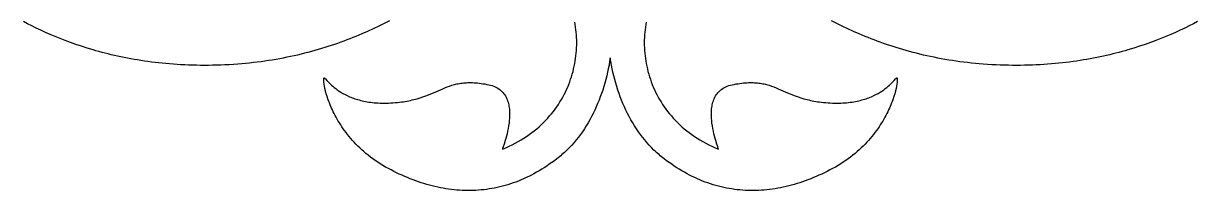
# Model space of a CAD drawing. Extents: x -332 to 348, y -263 to 352.
# Drawn here: x -37.9 to 54, y -70.5 to -57.4 of the extents above; entities that cross this region are included whole.
import ezdxf

# ---------------------------------------------------------------- set-up
doc = ezdxf.new("R2010")
doc.units = 0
doc.layers.add('LAYER_2', color=174, linetype='CONTINUOUS')

msp = doc.modelspace()

# ---------------------------------------------------------------- linework, layer by layer
at = {"layer": 'LAYER_2'}
for points in [[(-9.285, -57.189), (-9.699, -57.403), (-10.122, -57.613), (-10.555, -57.82), (-10.998, -58.023), (-11.449, -58.221), (-11.679, -58.318), (-11.91, -58.414), (-12.144, -58.509), (-12.381, -58.603), (-12.62, -58.695), (-12.861, -58.785), (-13.104, -58.875), (-13.35, -58.962), (-13.598, -59.048), (-13.849, -59.133), (-14.101, -59.215), (-14.356, -59.296), (-14.614, -59.375), (-14.874, -59.453), (-15.136, -59.528), (-15.4, -59.602), (-15.667, -59.673), (-15.936, -59.743), (-16.207, -59.81), (-16.48, -59.876), (-16.756, -59.939), (-17.034, -60), (-17.315, -60.058), (-17.598, -60.114), (-17.883, -60.168), (-18.17, -60.22), (-18.46, -60.269), (-18.752, -60.315), (-19.046, -60.359), (-19.342, -60.401), (-19.641, -60.439), (-19.942, -60.475), (-20.245, -60.508), (-20.551, -60.538), (-20.858, -60.566), (-21.168, -60.59), (-21.503, -60.614), (-21.836, -60.634), (-22.165, -60.651), (-22.493, -60.664), (-22.817, -60.675), (-23.139, -60.682), (-23.458, -60.687), (-23.774, -60.688), (-24.088, -60.687), (-24.399, -60.683), (-24.707, -60.675), (-25.013, -60.666), (-25.316, -60.653), (-25.616, -60.638), (-25.914, -60.62), (-26.209, -60.6), (-26.501, -60.577), (-26.791, -60.552), (-27.078, -60.524), (-27.363, -60.494), (-27.645, -60.462), (-27.924, -60.427), (-28.2, -60.39), (-28.474, -60.351), (-28.745, -60.31), (-29.014, -60.267), (-29.28, -60.222), (-29.544, -60.175), (-29.804, -60.126), (-30.062, -60.075), (-30.318, -60.022), (-30.571, -59.968), (-30.821, -59.911), (-31.069, -59.854), (-31.314, -59.794), (-31.556, -59.733), (-31.796, -59.671), (-32.033, -59.607), (-32.268, -59.541), (-32.5, -59.475), (-32.956, -59.337), (-33.402, -59.195), (-33.837, -59.049), (-34.262, -58.898), (-34.677, -58.744), (-35.082, -58.587), (-35.476, -58.427), (-35.859, -58.264), (-36.233, -58.099), (-36.596, -57.933), (-36.949, -57.766), (-37.292, -57.597), (-37.624, -57.429), (-37.946, -57.26)], [(10.817, -57.299), (10.783, -57.495), (10.753, -57.692), (10.727, -57.891), (10.706, -58.092), (10.69, -58.293), (10.678, -58.495), (10.671, -58.699), (10.669, -58.903), (10.671, -59.108), (10.678, -59.313), (10.69, -59.519), (10.707, -59.726), (10.728, -59.932), (10.755, -60.139), (10.786, -60.345), (10.822, -60.552), (10.864, -60.758), (10.91, -60.964), (10.961, -61.17), (11.018, -61.375), (11.079, -61.579), (11.146, -61.782), (11.218, -61.984), (11.295, -62.186), (11.377, -62.386), (11.465, -62.585), (11.558, -62.782), (11.656, -62.978), (11.76, -63.172), (11.869, -63.365), (11.984, -63.555), (12.104, -63.744), (12.23, -63.931), (12.362, -64.115), (12.499, -64.297), (12.641, -64.476), (12.79, -64.653), (12.944, -64.827), (13.104, -64.998), (13.269, -65.167), (13.441, -65.332), (13.618, -65.494), (13.801, -65.653), (13.991, -65.808), (14.186, -65.96), (14.387, -66.108), (14.594, -66.253), (14.807, -66.393), (15.027, -66.53), (15.252, -66.662), (15.484, -66.79), (15.722, -66.914), (15.966, -67.034), (16.217, -67.148), (16.474, -67.258), (16.477, -67.257), (16.477, -67.249), (16.469, -67.215), (16.427, -67.078), (16.357, -66.861), (16.27, -66.574), (16.223, -66.409), (16.175, -66.231), (16.128, -66.042), (16.083, -65.843), (16.041, -65.636), (16.004, -65.423), (15.972, -65.205), (15.948, -64.983), (15.939, -64.871), (15.932, -64.759), (15.927, -64.647), (15.925, -64.535), (15.926, -64.423), (15.929, -64.312), (15.936, -64.201), (15.946, -64.092), (15.959, -63.983), (15.975, -63.875), (15.996, -63.769), (16.02, -63.665), (16.048, -63.562), (16.08, -63.462), (16.116, -63.363), (16.157, -63.267), (16.203, -63.174), (16.253, -63.083), (16.309, -62.995), (16.369, -62.91), (16.435, -62.829), (16.506, -62.751), (16.582, -62.677), (16.664, -62.607), (16.753, -62.541), (16.847, -62.479), (16.947, -62.422), (17.054, -62.369), (17.168, -62.322), (17.288, -62.279), (17.414, -62.242), (17.548, -62.21), (17.707, -62.177), (17.862, -62.148), (18.013, -62.123), (18.159, -62.101), (18.301, -62.083), (18.44, -62.068), (18.575, -62.056), (18.706, -62.047), (18.834, -62.041), (18.958, -62.038), (19.079, -62.038), (19.198, -62.04), (19.313, -62.046), (19.426, -62.054), (19.537, -62.064), (19.645, -62.076), (19.751, -62.091), (19.854, -62.108), (19.956, -62.127), (20.056, -62.148), (20.154, -62.171), (20.251, -62.196), (20.44, -62.25), (20.625, -62.311), (20.807, -62.377), (20.987, -62.447), (21.167, -62.521), (21.527, -62.677), (21.899, -62.84), (22.091, -62.922), (22.29, -63.003), (22.497, -63.082), (22.712, -63.16), (22.936, -63.234), (23.172, -63.305), (23.419, -63.371), (23.548, -63.402), (23.68, -63.432), (23.815, -63.461), (23.955, -63.487), (24.098, -63.512), (24.245, -63.536), (24.397, -63.557), (24.553, -63.577), (24.713, -63.594), (24.878, -63.609), (25.059, -63.623), (25.235, -63.634), (25.409, -63.641), (25.578, -63.646), (25.744, -63.647), (25.906, -63.645), (26.065, -63.641), (26.22, -63.634), (26.372, -63.624), (26.52, -63.612), (26.665, -63.597), (26.806, -63.58), (26.944, -63.561), (27.079, -63.539), (27.211, -63.516), (27.339, -63.49), (27.464, -63.463), (27.586, -63.433), (27.705, -63.402), (27.82, -63.37), (27.933, -63.335), (28.043, -63.3), (28.15, -63.263), (28.253, -63.224), (28.354, -63.185), (28.452, -63.144), (28.64, -63.06), (28.817, -62.973), (28.982, -62.883), (29.138, -62.791), (29.283, -62.698), (29.419, -62.605), (29.545, -62.511), (29.662, -62.419), (29.769, -62.329), (29.869, -62.241), (29.959, -62.156), (30.042, -62.076), (30.117, -62), (30.245, -61.864), (30.345, -61.756), (30.385, -61.713), (30.42, -61.68), (30.434, -61.671), (30.446, -61.669), (30.457, -61.674), (30.466, -61.687), (30.474, -61.706), (30.48, -61.731), (30.484, -61.764), (30.486, -61.802), (30.485, -61.898), (30.476, -62.016), (30.458, -62.157), (30.431, -62.318), (30.393, -62.498), (30.346, -62.696), (30.286, -62.91), (30.216, -63.139), (30.132, -63.382), (30.086, -63.508), (30.036, -63.637), (29.983, -63.769), (29.927, -63.903), (29.867, -64.04), (29.803, -64.179), (29.736, -64.32), (29.665, -64.463), (29.59, -64.608), (29.511, -64.754), (29.428, -64.901), (29.341, -65.05), (29.25, -65.2), (29.155, -65.35), (29.056, -65.501), (28.952, -65.653), (28.844, -65.805), (28.731, -65.958), (28.614, -66.11), (28.492, -66.262), (28.365, -66.414), (28.234, -66.565), (28.098, -66.715), (27.957, -66.865), (27.811, -67.014), (27.659, -67.161), (27.503, -67.307), (27.341, -67.452), (27.174, -67.595), (27.002, -67.736), (26.824, -67.875), (26.641, -68.011), (26.452, -68.146), (26.258, -68.277), (26.057, -68.406), (25.851, -68.533), (25.639, -68.656), (25.421, -68.775), (25.207, -68.888), (24.993, -68.997), (24.778, -69.103), (24.563, -69.204), (24.349, -69.302), (24.134, -69.397), (23.919, -69.488), (23.705, -69.574), (23.49, -69.658), (23.275, -69.737), (23.06, -69.813), (22.845, -69.884), (22.631, -69.952), (22.416, -70.016), (22.201, -70.076), (21.987, -70.133), (21.772, -70.185), (21.558, -70.233), (21.344, -70.278), (21.13, -70.318), (20.916, -70.355), (20.702, -70.387), (20.488, -70.415), (20.275, -70.44), (20.062, -70.46), (19.848, -70.476), (19.636, -70.488), (19.423, -70.496), (19.211, -70.5), (18.998, -70.499), (18.787, -70.494), (18.575, -70.486), (18.364, -70.472), (18.153, -70.455), (17.942, -70.433), (17.732, -70.407), (17.522, -70.377), (17.312, -70.342), (17.103, -70.303), (16.894, -70.26), (16.685, -70.212), (16.477, -70.16), (16.27, -70.103), (16.062, -70.042), (15.856, -69.977), (15.649, -69.907), (15.443, -69.832), (15.238, -69.753), (15.033, -69.669), (14.829, -69.581), (14.625, -69.488), (14.422, -69.391), (14.219, -69.289), (14.017, -69.182), (13.815, -69.071), (13.614, -68.954), (13.414, -68.834), (13.214, -68.708), (13.015, -68.578), (12.816, -68.443), (12.618, -68.303), (12.421, -68.158), (12.224, -68.008), (12.028, -67.854), (11.926, -67.77), (11.824, -67.685), (11.724, -67.598), (11.625, -67.509), (11.527, -67.419), (11.431, -67.327), (11.241, -67.138), (11.057, -66.943), (10.877, -66.743), (10.703, -66.536), (10.533, -66.324), (10.369, -66.107), (10.209, -65.885), (10.055, -65.658), (9.906, -65.426), (9.762, -65.189), (9.622, -64.949), (9.488, -64.704), (9.359, -64.455), (9.236, -64.202), (9.117, -63.946), (9.003, -63.687), (8.895, -63.424), (8.792, -63.159), (8.694, -62.89), (8.601, -62.619), (8.514, -62.346), (8.431, -62.071), (8.354, -61.793), (8.282, -61.514), (8.216, -61.233), (8.155, -60.951), (8.099, -60.668), (8.048, -60.383), (8.003, -60.098), (7.958, -60.383), (7.908, -60.668), (7.852, -60.951), (7.792, -61.233), (7.726, -61.514), (7.656, -61.793), (7.58, -62.071), (7.499, -62.346), (7.413, -62.619), (7.322, -62.89), (7.226, -63.159), (7.125, -63.424), (7.018, -63.687), (6.907, -63.946), (6.79, -64.202), (6.669, -64.455), (6.542, -64.704), (6.41, -64.949), (6.273, -65.189), (6.13, -65.426), (5.983, -65.658), (5.83, -65.885), (5.673, -66.107), (5.51, -66.324), (5.342, -66.536), (5.169, -66.743), (4.99, -66.943), (4.807, -67.138), (4.713, -67.233), (4.618, -67.327), (4.522, -67.419), (4.425, -67.509), (4.326, -67.598), (4.226, -67.685), (4.124, -67.77), (4.022, -67.854), (3.826, -68.008), (3.629, -68.158), (3.432, -68.303), (3.234, -68.443), (3.035, -68.578), (2.836, -68.708), (2.636, -68.834), (2.436, -68.954), (2.235, -69.071), (2.033, -69.182), (1.831, -69.289), (1.628, -69.391), (1.425, -69.488), (1.221, -69.581), (1.017, -69.669), (0.812, -69.753), (0.607, -69.832), (0.401, -69.907), (0.194, -69.977), (-0.012, -70.042), (-0.22, -70.103), (-0.427, -70.16), (-0.635, -70.212), (-0.844, -70.26), (-1.053, -70.303), (-1.262, -70.342), (-1.472, -70.377), (-1.682, -70.407), (-1.892, -70.433), (-2.103, -70.455), (-2.314, -70.472), (-2.525, -70.486), (-2.736, -70.494), (-2.948, -70.499), (-3.16, -70.5), (-3.373, -70.496), (-3.585, -70.488), (-3.798, -70.476), (-4.011, -70.46), (-4.225, -70.44), (-4.438, -70.415), (-4.652, -70.387), (-4.866, -70.355), (-5.08, -70.318), (-5.294, -70.278), (-5.508, -70.233), (-5.722, -70.185), (-5.937, -70.133), (-6.151, -70.076), (-6.366, -70.016), (-6.581, -69.952), (-6.795, -69.884), (-7.01, -69.813), (-7.225, -69.737), (-7.44, -69.658), (-7.654, -69.574), (-7.869, -69.488), (-8.084, -69.397), (-8.299, -69.302), (-8.513, -69.204), (-8.728, -69.103), (-8.943, -68.997), (-9.157, -68.888), (-9.371, -68.775), (-9.589, -68.656), (-9.801, -68.533), (-10.007, -68.406), (-10.208, -68.277), (-10.402, -68.146), (-10.591, -68.011), (-10.774, -67.875), (-10.952, -67.736), (-11.124, -67.595), (-11.291, -67.452), (-11.453, -67.307), (-11.609, -67.161), (-11.761, -67.014), (-11.907, -66.865), (-12.048, -66.715), (-12.184, -66.565), (-12.315, -66.414), (-12.442, -66.262), (-12.564, -66.11), (-12.681, -65.958), (-12.794, -65.805), (-12.902, -65.653), (-13.006, -65.501), (-13.105, -65.35), (-13.2, -65.2), (-13.291, -65.05), (-13.378, -64.901), (-13.461, -64.754), (-13.54, -64.608), (-13.615, -64.463), (-13.686, -64.32), (-13.753, -64.179), (-13.817, -64.04), (-13.877, -63.903), (-13.933, -63.769), (-13.986, -63.637), (-14.036, -63.508), (-14.082, -63.382), (-14.166, -63.139), (-14.236, -62.91), (-14.295, -62.696), (-14.343, -62.498), (-14.381, -62.318), (-14.408, -62.157), (-14.426, -62.016), (-14.435, -61.898), (-14.436, -61.802), (-14.434, -61.764), (-14.429, -61.731), (-14.423, -61.706), (-14.416, -61.687), (-14.406, -61.674), (-14.396, -61.669), (-14.383, -61.671), (-14.37, -61.68), (-14.335, -61.713), (-14.295, -61.756), (-14.195, -61.864), (-14.067, -62), (-13.992, -62.076), (-13.909, -62.156), (-13.818, -62.241), (-13.719, -62.329), (-13.612, -62.419), (-13.495, -62.511), (-13.369, -62.605), (-13.233, -62.698), (-13.088, -62.791), (-12.932, -62.883), (-12.767, -62.973), (-12.59, -63.06), (-12.402, -63.144), (-12.304, -63.185), (-12.203, -63.224), (-12.1, -63.263), (-11.993, -63.3), (-11.883, -63.335), (-11.771, -63.37), (-11.655, -63.402), (-11.536, -63.433), (-11.414, -63.463), (-11.289, -63.49), (-11.161, -63.516), (-11.029, -63.539), (-10.894, -63.561), (-10.756, -63.58), (-10.615, -63.597), (-10.47, -63.612), (-10.322, -63.624), (-10.17, -63.634), (-10.015, -63.641), (-9.856, -63.645), (-9.694, -63.647), (-9.528, -63.646), (-9.359, -63.641), (-9.186, -63.634), (-9.009, -63.623), (-8.828, -63.609), (-8.663, -63.594), (-8.503, -63.577), (-8.347, -63.557), (-8.195, -63.536), (-8.048, -63.512), (-7.905, -63.487), (-7.765, -63.461), (-7.63, -63.432), (-7.498, -63.402), (-7.369, -63.371), (-7.122, -63.305), (-6.886, -63.234), (-6.662, -63.16), (-6.447, -63.082), (-6.24, -63.003), (-6.041, -62.922), (-5.849, -62.84), (-5.477, -62.677), (-5.117, -62.521), (-4.937, -62.447), (-4.757, -62.377), (-4.575, -62.311), (-4.39, -62.25), (-4.201, -62.196), (-4.104, -62.171), (-4.006, -62.148), (-3.906, -62.127), (-3.804, -62.108), (-3.7, -62.091), (-3.595, -62.076), (-3.487, -62.064), (-3.376, -62.054), (-3.263, -62.046), (-3.148, -62.04), (-3.029, -62.038), (-2.908, -62.038), (-2.783, -62.041), (-2.656, -62.047), (-2.524, -62.056), (-2.39, -62.068), (-2.251, -62.083), (-2.109, -62.101), (-1.962, -62.123), (-1.812, -62.148), (-1.657, -62.177), (-1.498, -62.21), (-1.364, -62.242), (-1.237, -62.279), (-1.117, -62.322), (-1.004, -62.369), (-0.897, -62.422), (-0.797, -62.479), (-0.703, -62.541), (-0.614, -62.607), (-0.532, -62.677), (-0.455, -62.751), (-0.384, -62.829), (-0.319, -62.91), (-0.258, -62.995), (-0.203, -63.083), (-0.153, -63.174), (-0.107, -63.267), (-0.066, -63.363), (-0.03, -63.462), (0.002, -63.562), (0.03, -63.665), (0.054, -63.769), (0.075, -63.875), (0.091, -63.983), (0.104, -64.092), (0.114, -64.201), (0.121, -64.312), (0.124, -64.423), (0.125, -64.535), (0.123, -64.647), (0.118, -64.759), (0.111, -64.871), (0.102, -64.983), (0.077, -65.205), (0.046, -65.423), (0.009, -65.636), (-0.033, -65.843), (-0.078, -66.042), (-0.125, -66.231), (-0.173, -66.409), (-0.22, -66.574), (-0.308, -66.861), (-0.377, -67.078), (-0.42, -67.215), (-0.427, -67.249), (-0.427, -67.257), (-0.424, -67.258), (-0.167, -67.148), (0.084, -67.034), (0.328, -66.914), (0.566, -66.79), (0.797, -66.662), (1.023, -66.53), (1.242, -66.393), (1.456, -66.253), (1.663, -66.108), (1.864, -65.96), (2.059, -65.808), (2.249, -65.653), (2.432, -65.494), (2.609, -65.332), (2.781, -65.167), (2.946, -64.998), (3.106, -64.827), (3.26, -64.653), (3.409, -64.476), (3.551, -64.297), (3.688, -64.115), (3.82, -63.931), (3.945, -63.744), (4.066, -63.555), (4.181, -63.365), (4.29, -63.172), (4.394, -62.978), (4.492, -62.782), (4.585, -62.585), (4.673, -62.386), (4.755, -62.186), (4.832, -61.984), (4.904, -61.782), (4.971, -61.579), (5.032, -61.375), (5.089, -61.17), (5.14, -60.964), (5.186, -60.758), (5.228, -60.552), (5.264, -60.345), (5.295, -60.139), (5.322, -59.932), (5.343, -59.726), (5.36, -59.519), (5.372, -59.313), (5.379, -59.108), (5.381, -58.903), (5.379, -58.699), (5.371, -58.495), (5.36, -58.293), (5.344, -58.092), (5.323, -57.891), (5.297, -57.692), (5.267, -57.495), (5.233, -57.299)], [(53.996, -57.26), (53.674, -57.429), (53.342, -57.597), (52.999, -57.766), (52.646, -57.933), (52.283, -58.099), (51.909, -58.264), (51.526, -58.427), (51.132, -58.587), (50.727, -58.744), (50.312, -58.898), (49.887, -59.049), (49.452, -59.195), (49.006, -59.337), (48.55, -59.475), (48.318, -59.541), (48.083, -59.607), (47.846, -59.671), (47.606, -59.733), (47.364, -59.794), (47.119, -59.854), (46.871, -59.911), (46.621, -59.968), (46.368, -60.022), (46.113, -60.075), (45.854, -60.126), (45.594, -60.175), (45.33, -60.222), (45.064, -60.267), (44.796, -60.31), (44.524, -60.351), (44.25, -60.39), (43.974, -60.427), (43.695, -60.462), (43.413, -60.494), (43.128, -60.524), (42.841, -60.552), (42.551, -60.577), (42.259, -60.6), (41.964, -60.62), (41.666, -60.638), (41.366, -60.653), (41.063, -60.666), (40.757, -60.675), (40.449, -60.683), (40.138, -60.687), (39.824, -60.688), (39.508, -60.687), (39.189, -60.682), (38.867, -60.675), (38.543, -60.664), (38.216, -60.651), (37.886, -60.634), (37.554, -60.614), (37.219, -60.59), (36.908, -60.566), (36.601, -60.538), (36.295, -60.508), (35.992, -60.475), (35.691, -60.439), (35.392, -60.401), (35.096, -60.359), (34.802, -60.315), (34.51, -60.269), (34.22, -60.22), (33.933, -60.168), (33.648, -60.114), (33.365, -60.058), (33.085, -60), (32.806, -59.939), (32.531, -59.876), (32.257, -59.81), (31.986, -59.743), (31.717, -59.673), (31.45, -59.602), (31.186, -59.528), (30.924, -59.453), (30.664, -59.375), (30.407, -59.296), (30.151, -59.215), (29.899, -59.133), (29.648, -59.048), (29.4, -58.962), (29.154, -58.875), (28.911, -58.785), (28.67, -58.695), (28.431, -58.603), (28.195, -58.509), (27.96, -58.414), (27.729, -58.318), (27.499, -58.221), (27.048, -58.023), (26.605, -57.82), (26.173, -57.613), (25.749, -57.403), (25.335, -57.189)]]:
    msp.add_lwpolyline(points, dxfattribs=at)

doc.saveas('drawing.dxf')
